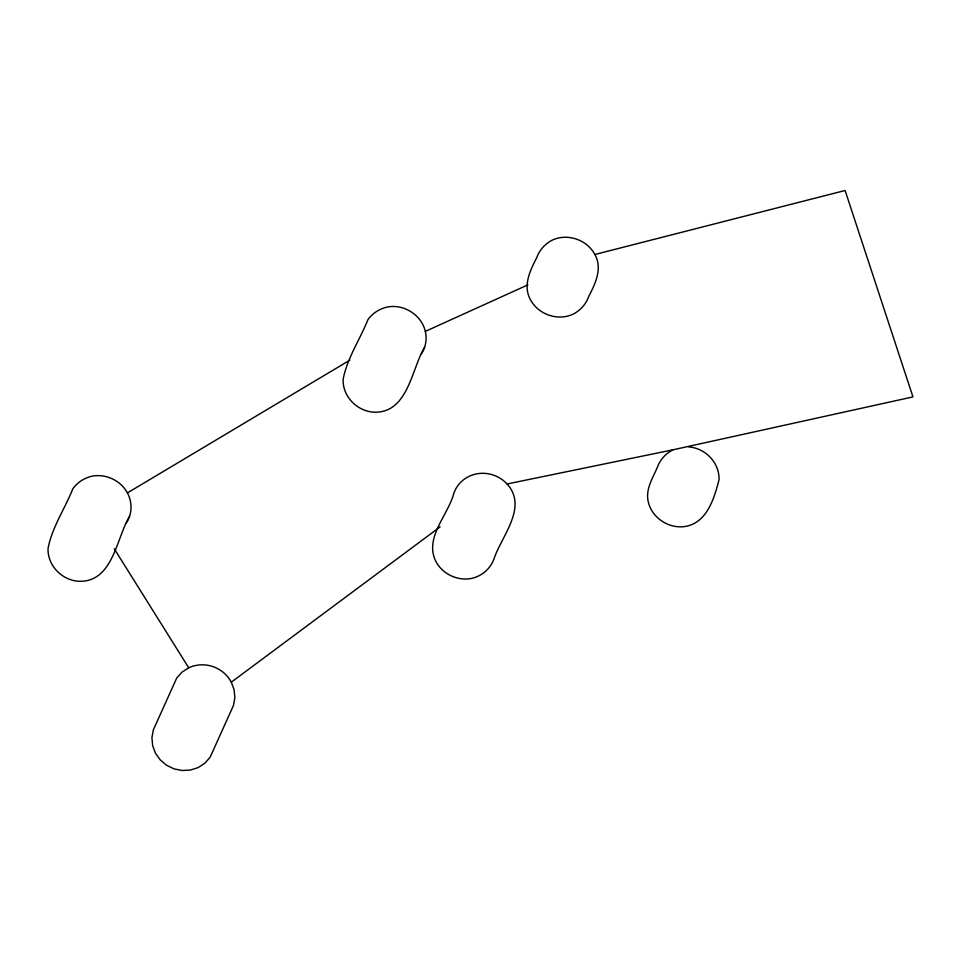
<?xml version="1.0" encoding="UTF-8"?>
<svg xmlns="http://www.w3.org/2000/svg" width="961" height="961" viewBox="0 0 961 961"><rect width="100%" height="100%" fill="white"/><g stroke="black" fill="none" stroke-linecap="round" stroke-linejoin="round"><path stroke-width="1.44" d="M129.567 516.261C116.329 538.124 112.966 583.051 78.249 581.237C61.672 580.06 47.377 565.248 48.05 548.419C52.074 527.265 64.916 508.693 72.832 488.813C77.553 482.206 84.652 477.737 92.58 476.055C106.311 473.713 120.762 480.668 127.417 492.909A31.785 30.296 24 0 1 126.107 523.373M424.642 347.149C411.404 369.012 408.041 413.951 373.324 412.137C356.747 410.948 342.452 396.148 343.125 379.307C347.149 358.153 359.991 339.581 367.895 319.713C372.628 313.094 379.715 308.625 387.655 306.955C404.125 303.952 421.507 314.992 425.327 331.389A31.785 30.296 24 0 1 421.17 354.261M114.275 548.791L188.728 667.799A31.785 30.296 24 0 1 231.301 682.178L440.114 526.868M188.728 667.799L181.989 672.147L176.704 678.082L153.34 729.88L151.922 737.688L152.655 745.652L155.49 753.232L160.223 759.911L166.541 765.244L174.013 768.86L182.122 770.506L190.326 770.085L198.062 767.611L204.801 763.262L210.087 757.328L233.451 705.53L234.856 697.722L234.124 689.758L231.301 682.178M594.859 254.497C602.823 268.527 595.195 283.976 588.588 296.769C585.85 304.361 580.276 310.535 573.104 314.163C557.86 321.298 538.388 314.595 530.52 299.784C522.568 285.753 530.196 270.305 536.803 257.512C539.541 249.932 545.115 243.758 552.287 240.118C567.531 232.982 586.991 239.697 594.859 254.497L845.103 190.494L912.95 396.905L672.88 449.832C665.709 453.472 660.135 459.646 657.396 467.226C652.735 478.218 645.215 489.413 648.291 501.918C652.099 518.315 669.493 529.343 685.962 526.352C707.308 522.243 714.335 497.87 719.02 479.755C719.693 462.926 705.398 448.114 688.821 446.937M127.417 492.909L349.864 360.147M425.327 331.389L527.865 284.876M507.06 483.984C528.154 507.156 501.606 535.986 494.05 558.701C490.506 568.936 481.401 576.492 470.83 578.57C457.1 580.924 442.649 573.969 435.994 561.717C423.873 537.944 447.886 515.552 453.736 493.69A31.785 30.296 24 0 1 507.06 483.984L672.88 449.832"/></g></svg>
